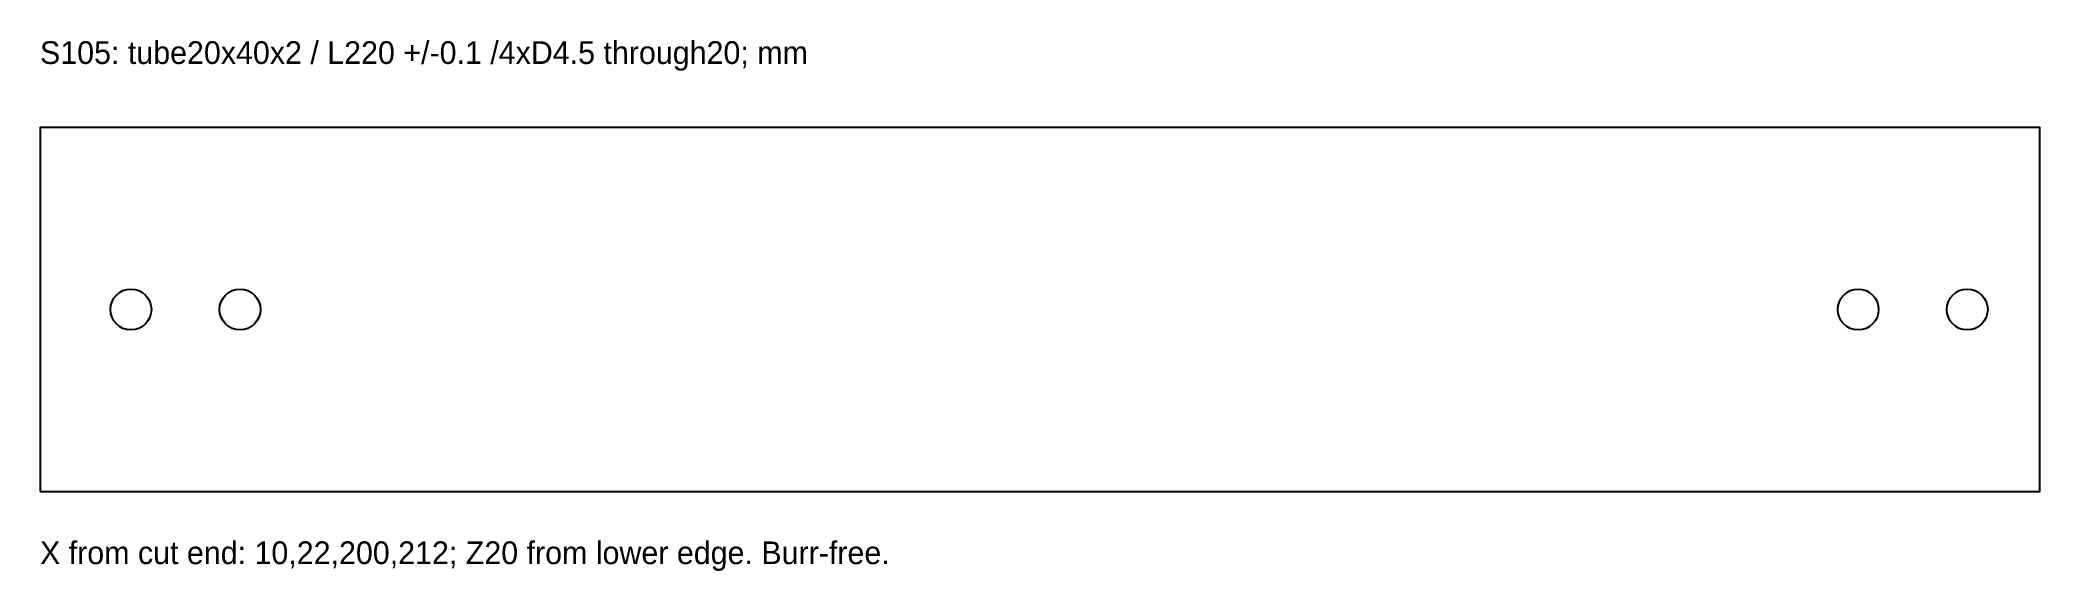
# Model space of a CAD drawing. Header units: millimetres. Extents: x 0 to 220, y -9 to 50.
import ezdxf

# ---------------------------------------------------------------- set-up
doc = ezdxf.new("R2010")
doc.units = ezdxf.units.MM

msp = doc.modelspace()

# ---------------------------------------------------------------- linework, layer by layer
msp.add_lwpolyline([(0, 0), (220, 0), (220, 40), (0, 40)], close=True)
for centre in [(10, 20), (22, 20), (200, 20), (212, 20)]:
    msp.add_circle(centre, 2.25)

# ---------------------------------------------------------------- texts
for s, p in [('S105: tube20x40x2 / L220 +/-0.1 /4xD4.5 through20; mm', (0, 47)), ('X from cut end: 10,22,200,212; Z20 from lower edge. Burr-free.', (0, -8))]:
    msp.add_text(s, height=2.5).set_placement(p)

doc.saveas('drawing.dxf')
